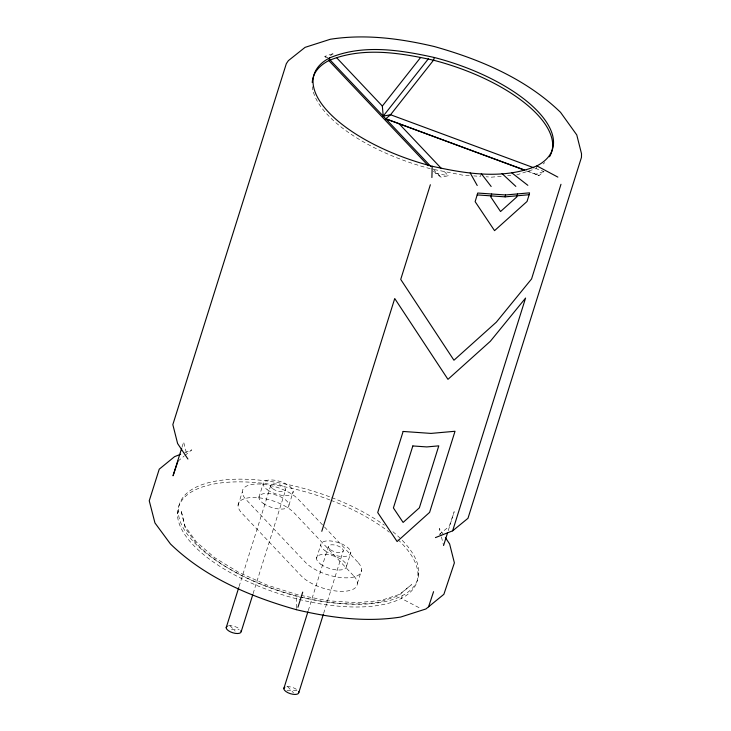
<?xml version="1.0" encoding="UTF-8"?>
<svg xmlns="http://www.w3.org/2000/svg" width="731" height="731" viewBox="0 0 731 731"><rect width="100%" height="100%" fill="white"/><g stroke="black" fill="none" stroke-linecap="round" stroke-linejoin="round"><path stroke-width="0.55" stroke-dasharray="3.65 2.74" d="M296.457 607.845L296.64 598.808L297.49 596.103M181.973 447.29L183.627 442.008L186.579 453.713M177.478 513.464L178.327 510.759M238.068 505.404L242.308 491.89M258.893 497.4L263.133 483.885M239.083 586.527L270.644 485.823M253.1 593.645L285.675 489.697M288.955 505.148L293.195 491.625M316.523 558.329L320.754 544.814M308.254 610.641L328.274 546.742M323.623 613.428L343.305 550.617M346.585 566.068L350.816 552.554M481.309 173.676L480.459 176.381L473.77 175.915M357.377 583.457L361.617 569.942M402.169 595.728L401.319 598.433L420.69 608.53M516.689 174.937L536.024 168.596L536.591 166.796M417.968 575.398L418.817 572.693M448.222 530.688L454.179 511.682L449.254 526.329L438.902 534.781M330.421 55.73L332.843 53.728L334.177 55.136M526.302 170.835L539.076 175.559L543.965 171.538L536.024 168.596M177.962 461.16L184.002 456.226M184.87 455.523L191.769 449.885L183.682 453.065M326.163 57.767L324.829 56.351L332.843 53.728M527.937 171.246L535.887 174.188L543.965 171.538M433.346 171.081L440.957 177.176L448.267 175.751L442.694 169.857M501.219 176.308L491.616 177.158L486.033 176.774M507.625 175.742L510.823 175.458M231.526 629.619L239.156 629.592M286.972 690.557L297.873 690.512A7.813 3.289 17.4 0 0 286.068 686.765M469.311 175.604L462.504 175.129L431.345 168.962M435.347 173.201L448.267 175.751M535.887 174.188L539.076 175.559M324.829 56.351L327.991 57.74M433.181 168.952L440.957 177.176M230.009 625.699L235.19 631.182M287.63 686.628L293.551 692.887M443.543 534.836L439.294 528.458L441.177 535.896M441.442 536.965L443.589 545.472M544.796 162.529A124.937 52.605 17.4 0 1 543.106 164.009M430.267 168.687A124.937 52.605 17.4 0 1 313.069 90.991M312.813 89.904A124.937 52.605 17.4 0 1 312.311 86.706M397.929 539.615A124.937 52.605 17.4 0 1 333.281 605.652A124.937 52.605 17.4 0 1 177.487 514.761A124.937 52.605 17.4 0 1 329.891 499.922M330.96 500.333A124.937 52.605 17.4 0 1 389.285 532.205M392.867 531.711A124.937 52.605 17.4 0 1 340.482 603.568A124.937 52.605 17.4 0 1 178.428 513.61A124.937 52.605 17.4 0 1 330.741 497.217M331.81 497.628A124.937 52.605 17.4 0 1 384.369 525.178M228.438 625.846A7.813 3.289 17.4 0 1 240.252 629.592M181.334 511.536L185.318 528.312L197.096 544.421C224.49 571.012 260.528 586.189 296.795 596.395C323.65 602.728 351.456 606.438 378.932 602.143L398.212 595.893L411.544 584.608L399.574 594.376L380.723 600.562L356.28 602.737L327.899 600.745L297.517 594.742L267.208 585.12L239.037 572.547L214.923 557.863L196.511 542.091L185.053 526.283L181.334 511.536M357.724 562.102L298.54 499.538A31.232 13.149 17.4 0 0 257.568 483.986A31.232 13.149 17.4 0 0 246.201 499.721L305.384 562.294A31.232 13.149 17.4 0 0 346.348 577.846A31.232 13.149 17.4 0 0 357.724 562.102M353.484 575.626L294.301 513.052A31.232 13.149 17.4 0 0 253.337 497.5A31.232 13.149 17.4 0 0 241.961 513.235L301.145 575.809A31.232 13.149 17.4 0 0 342.117 591.361A31.232 13.149 17.4 0 0 353.484 575.626M272.8 488.792A7.813 3.289 17.4 0 0 285.401 490.51A7.813 3.289 17.4 0 0 276.281 483.977A7.813 3.289 17.4 0 0 272.8 488.792M330.43 549.721A7.813 3.289 17.4 0 0 343.031 551.43A7.813 3.289 17.4 0 0 333.912 544.897A7.813 3.289 17.4 0 0 330.43 549.721M320.827 564.268A15.616 6.579 17.4 0 0 346.037 567.695A15.616 6.579 17.4 0 0 327.79 554.628A15.616 6.579 17.4 0 0 320.827 564.268M267.436 489.825A15.616 6.579 17.4 0 0 292.647 493.251A15.616 6.579 17.4 0 0 274.399 480.194A15.616 6.579 17.4 0 0 267.436 489.825M263.206 503.339A15.616 6.579 17.4 0 0 288.407 506.775A15.616 6.579 17.4 0 0 270.168 493.708A15.616 6.579 17.4 0 0 263.206 503.339M325.067 550.754A15.616 6.579 17.4 0 0 350.268 554.18A15.616 6.579 17.4 0 0 332.029 541.114A15.616 6.579 17.4 0 0 325.067 550.754"/><path stroke-width="1.1" d="M557.854 177.094L536.874 165.891A124.937 52.605 17.4 0 0 434.36 57.511C400.25 49.936 362.996 43.979 329.681 57.886A124.937 52.605 17.4 0 0 432.195 166.257L431.902 177.542M560.979 184.285L531.574 278.94L496.349 322.152L453.942 360.228L400.725 279.406L430.349 184.751M517.539 193.916L516.78 196.95L500.543 211.533L490.839 197.041L491.652 194.007M529.153 194.729L529.546 192.847L505.56 194.976L477.718 193.03L475.141 201.665L494.549 230.649L527.033 201.482L529.153 194.729L505.139 196.858L477.261 194.912M505.139 196.858L505.56 194.976M181.644 448.35L173.037 475.799L177.962 461.16M329.681 57.886L328.831 60.591A124.937 52.605 17.4 0 0 312.228 82.548M226.19 627.682L238.745 587.614M241.221 631.547L252.762 594.732M434.36 57.511L433.51 60.216L390.555 114.74L385.74 118.787L524.173 170.04M302.725 592.119L297.937 607.269M321.786 531.3L394.731 298.522L447.957 379.343L490.355 341.267L525.58 298.056L452.635 530.834L435.448 537.596M283.82 688.602L307.915 611.719M298.851 692.476L323.285 614.506M443.589 545.472L447.564 532.798M433.574 591.662L428.567 606.812M533.886 167.801L390.555 114.74L383.218 116.128L382.34 106.059L420.489 57.639M383.218 116.128L428.494 58.654M452.635 530.834L467.977 518.306L581.465 157.348L581.51 153.711L576.768 134.924L560.54 112.336C525.854 78.683 480.23 59.467 434.315 46.537C400.314 38.524 365.116 33.827 330.321 39.264L305.074 47.36L288.361 60.655L286.324 63.67L172.836 424.62L177.606 443.534L187.922 459.031M180.648 454.262L174.581 456.647L159.239 469.174L149.243 500.781L154.954 522.948L170.46 543.974C205.146 577.636 250.77 596.852 296.685 609.782C330.686 617.786 365.884 622.492 400.679 617.055L425.926 608.96L443.881 594.303L454.39 562.861L449.62 543.946L445.371 537.568M536.874 165.891C503.549 179.799 466.305 173.841 432.195 166.257M385.74 118.787L524.739 170.058M511.673 172.754L527.846 185.327M502.069 173.603L515.839 186.396M336.854 57.959L382.34 106.059M398.77 123.42L441.122 168.203M329.544 59.385L430.851 166.485M428.211 165.654L328.831 60.591C362.156 46.683 399.4 52.641 433.51 60.216A124.937 52.605 17.4 0 1 549.493 156.754M481.309 173.676L491.159 186.478M470.161 172.9L477.224 185.51M296.439 608.969L296.494 609.627M240.983 630.606A7.813 3.289 17.4 0 1 232.659 632.735A7.813 3.289 17.4 0 1 227.231 626.239M298.613 691.526A7.813 3.289 17.4 0 1 290.289 693.655A7.813 3.289 17.4 0 1 284.862 687.167M403.128 431.454L377.717 512.559L397.125 541.543L429.609 512.376L455.02 431.272L431.007 433.41L403.128 431.454M412.832 445.947L393.406 507.935L403.11 522.427L419.356 507.844L438.783 445.855L426.776 446.924L412.832 445.947"/></g></svg>
